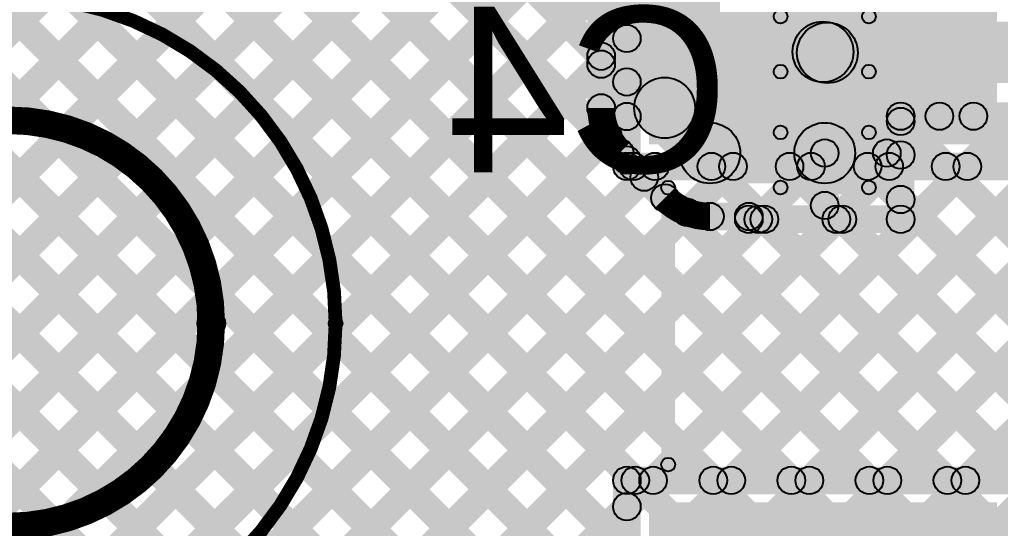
# Model space of a CAD drawing. Header units: millimetres. Extents: x -0.22 to 4.11, y -0.25 to 2.01.
# Drawn here: x 0.2977 to 0.6531, y 0.2988 to 0.4833 of the extents above; entities that cross this region are included whole.
import ezdxf

# ---------------------------------------------------------------- set-up
doc = ezdxf.new("R2010")
doc.units = ezdxf.units.MM
doc.header["$MEASUREMENT"] = 0
for name, color, linetype in [('BottomLayer', 5, 'Continuous'), ('BottomOverlay', 54, 'Continuous'), ('BottomPaste', 16, 'Continuous'), ('BottomSolder', 6, 'Continuous'), ('TopLayer', 1, 'Continuous'), ('TopOverlay', 2, 'Continuous'), ('TopPaste', 8, 'Continuous'), ('TopSolder', 216, 'Continuous')]:
    doc.layers.add(name, color=color, linetype=linetype)

# ---------------------------------------------------------------- blocks, each defined once
blk = doc.blocks.new('TS_1103S_C_C_1')
at = {"layer": 'TopLayer'}
for points in [[(-0.35433, 0.12795), (-0.23622, 0.12795), (-0.23622, 0.0689), (-0.35433, 0.0689)], [(-0.35433, -0.0689), (-0.23622, -0.0689), (-0.23622, -0.12795), (-0.35433, -0.12795)]]:
    blk.add_hatch(color=1, dxfattribs=at).paths.add_polyline_path(points)
at = {"layer": 'TopOverlay'}
h = blk.add_hatch(color=2, dxfattribs=at)
edge = h.paths.add_edge_path()
edge.add_arc((-0.23917, 0.05118), 0.0025, 0, 360)
blk.add_hatch(color=2, dxfattribs=at).paths.add_polyline_path([(-0.24167, 0.05118), (-0.23667, 0.05118), (-0.23667, -0.04921), (-0.24167, -0.04921)])
h = blk.add_hatch(color=2, dxfattribs=at)
edge = h.paths.add_edge_path()
edge.add_arc((-0.07363, 0), 0.005, 0, 360)
h = blk.add_hatch(color=2, dxfattribs=at)
edge = h.paths.add_edge_path()
edge.add_arc((-0.1187, 0), 0.0025, 0, 360)
h = blk.add_hatch(color=2, dxfattribs=at)
edge = h.paths.add_edge_path()
edge.add_arc((-0.23917, -0.04921), 0.0025, 0, 360)
at = {"layer": 'TopPaste'}
for points in [[(-0.35433, 0.12795), (-0.23622, 0.12795), (-0.23622, 0.0689), (-0.35433, 0.0689)], [(-0.35433, -0.0689), (-0.23622, -0.0689), (-0.23622, -0.12795), (-0.35433, -0.12795)]]:
    blk.add_hatch(color=8, dxfattribs=at).paths.add_polyline_path(points)
at = {"layer": 'TopSolder'}
for points in [[(-0.35833, 0.13195), (-0.23222, 0.13195), (-0.23222, 0.0649), (-0.35833, 0.0649)], [(-0.35833, -0.0649), (-0.23222, -0.0649), (-0.23222, -0.13195), (-0.35833, -0.13195)]]:
    blk.add_hatch(color=216, dxfattribs=at).paths.add_polyline_path(points)
at = {"layer": 'TopOverlay'}
for points, const_width in [([(0.1187, 0, 1), (-0.1187, 0, 1)], 0.005), ([(0.07363, 0, 1), (-0.07363, 0, 1)], 0.01)]:
    blk.add_lwpolyline(points, format="xyb", close=True, dxfattribs=dict(at, const_width=const_width))
for centre, radius in [((-0.23917, 0.05118), 0.0025), ((-0.07363, 0), 0.005), ((-0.1187, 0), 0.0025), ((-0.23917, -0.04921), 0.0025)]:
    blk.add_circle(centre, radius, dxfattribs=at)
blk = doc.blocks.new('C___0402_B_16')
at = {"layer": 'BottomLayer'}
for points in [[(-0.0095, 0.0125), (-0.0095, -0.0125), (-0.0275, -0.0125), (-0.0275, 0.0125)], [(0.0275, 0.0125), (0.0275, -0.0125), (0.0095, -0.0125), (0.0095, 0.0125)]]:
    blk.add_hatch(color=5, dxfattribs=at).paths.add_polyline_path(points)
at = {"layer": 'BottomOverlay'}
h = blk.add_hatch(color=54, dxfattribs=at)
edge = h.paths.add_edge_path()
edge.add_arc((-0.031, 0.016), 0.0025, 0, 360)
h = blk.add_hatch(color=54, dxfattribs=at)
edge = h.paths.add_edge_path()
edge.add_arc((-0.031, 0.016), 0.0025, 0, 360)
for points in [[(-0.011, 0.0185), (-0.011, 0.0135), (-0.031, 0.0135), (-0.031, 0.0185)], [(0.031, 0.0185), (0.031, 0.0135), (0.011, 0.0135), (0.011, 0.0185)], [(-0.0285, -0.016), (-0.0335, -0.016), (-0.0335, 0.016), (-0.0285, 0.016)], [(0.0335, -0.016), (0.0285, -0.016), (0.0285, 0.016), (0.0335, 0.016)], [(-0.011, -0.0135), (-0.011, -0.0185), (-0.031, -0.0185), (-0.031, -0.0135)], [(0.031, -0.0135), (0.031, -0.0185), (0.011, -0.0185), (0.011, -0.0135)]]:
    blk.add_hatch(color=54, dxfattribs=at).paths.add_polyline_path(points)
h = blk.add_hatch(color=54, dxfattribs=at)
edge = h.paths.add_edge_path()
edge.add_arc((-0.011, 0.016), 0.0025, 0, 360)
h = blk.add_hatch(color=54, dxfattribs=at)
edge = h.paths.add_edge_path()
edge.add_arc((0.011, 0.016), 0.0025, 0, 360)
h = blk.add_hatch(color=54, dxfattribs=at)
edge = h.paths.add_edge_path()
edge.add_arc((0.031, 0.016), 0.0025, 0, 360)
h = blk.add_hatch(color=54, dxfattribs=at)
edge = h.paths.add_edge_path()
edge.add_arc((0.031, 0.016), 0.0025, 0, 360)
h = blk.add_hatch(color=54, dxfattribs=at)
edge = h.paths.add_edge_path()
edge.add_arc((-0.031, -0.016), 0.0025, 0, 360)
h = blk.add_hatch(color=54, dxfattribs=at)
edge = h.paths.add_edge_path()
edge.add_arc((-0.031, -0.016), 0.0025, 0, 360)
h = blk.add_hatch(color=54, dxfattribs=at)
edge = h.paths.add_edge_path()
edge.add_arc((-0.011, -0.016), 0.0025, 0, 360)
h = blk.add_hatch(color=54, dxfattribs=at)
edge = h.paths.add_edge_path()
edge.add_arc((0.011, -0.016), 0.0025, 0, 360)
h = blk.add_hatch(color=54, dxfattribs=at)
edge = h.paths.add_edge_path()
edge.add_arc((0.031, -0.016), 0.0025, 0, 360)
h = blk.add_hatch(color=54, dxfattribs=at)
edge = h.paths.add_edge_path()
edge.add_arc((0.031, -0.016), 0.0025, 0, 360)
at = {"layer": 'BottomPaste'}
for points in [[(-0.0095, 0.0125), (-0.0095, -0.0125), (-0.0275, -0.0125), (-0.0275, 0.0125)], [(0.0275, 0.0125), (0.0275, -0.0125), (0.0095, -0.0125), (0.0095, 0.0125)]]:
    blk.add_hatch(color=16, dxfattribs=at).paths.add_polyline_path(points)
at = {"layer": 'BottomSolder'}
for points in [[(-0.00714, 0.01486), (-0.00714, -0.01486), (-0.02986, -0.01486), (-0.02986, 0.01486)], [(0.02986, 0.01486), (0.02986, -0.01486), (0.00714, -0.01486), (0.00714, 0.01486)]]:
    blk.add_hatch(color=6, dxfattribs=at).paths.add_polyline_path(points)
at = {"layer": 'BottomOverlay'}
for centre in [(-0.031, 0.016), (-0.031, 0.016), (-0.011, 0.016), (0.011, 0.016), (0.031, 0.016), (0.031, 0.016), (-0.031, -0.016), (-0.031, -0.016), (-0.011, -0.016), (0.011, -0.016), (0.031, -0.016), (0.031, -0.016)]:
    blk.add_circle(centre, 0.0025, dxfattribs=at)

msp = doc.modelspace()

# ---------------------------------------------------------------- hatches: boundary and pattern name
at = {"layer": 'BottomLayer'}
for points in [[(0.51344, 0.45127), (0.50344, 0.45127), (0.50344, 1.42278), (0.51344, 1.42278)], [(0.51344, 0.45127), (0.50344, 0.45127), (0.50344, 1.42278), (0.51344, 1.42278)], [(0.54244, 0.45127), (0.52044, 0.45127), (0.52044, 1.42278), (0.54244, 1.42278)], [(0.007, 0.96435), (0.01407, 0.97142), (0.51197, 0.47352), (0.5049, 0.46644)], [(0.007, 0.96435), (0.01407, 0.97142), (0.51197, 0.47352), (0.5049, 0.46644)], [(0.007, 0.93607), (0.01407, 0.94314), (0.93968, 0.01753), (0.93261, 0.01046)], [(0.007, 0.93607), (0.01407, 0.94314), (0.93968, 0.01753), (0.93261, 0.01046)], [(0.007, 0.90778), (0.01407, 0.91485), (0.91139, 0.01753), (0.90432, 0.01046)], [(0.007, 0.90778), (0.01407, 0.91485), (0.91139, 0.01753), (0.90432, 0.01046)], [(0.007, 0.8795), (0.01407, 0.88657), (0.88311, 0.01753), (0.87604, 0.01046)], [(0.007, 0.8795), (0.01407, 0.88657), (0.88311, 0.01753), (0.87604, 0.01046)], [(0.007, 0.85121), (0.01407, 0.85828), (0.85482, 0.01753), (0.84775, 0.01046)], [(0.007, 0.85121), (0.01407, 0.85828), (0.85482, 0.01753), (0.84775, 0.01046)], [(0.007, 0.82293), (0.01407, 0.83), (0.82654, 0.01753), (0.81947, 0.01046)], [(0.007, 0.82293), (0.01407, 0.83), (0.82654, 0.01753), (0.81947, 0.01046)], [(0.007, 0.79464), (0.01407, 0.80172), (0.79825, 0.01753), (0.79118, 0.01046)], [(0.007, 0.79464), (0.01407, 0.80172), (0.79825, 0.01753), (0.79118, 0.01046)], [(0.007, 0.76636), (0.01407, 0.77343), (0.76997, 0.01753), (0.7629, 0.01046)], [(0.007, 0.76636), (0.01407, 0.77343), (0.76997, 0.01753), (0.7629, 0.01046)], [(0.007, 0.73808), (0.01407, 0.74515), (0.74169, 0.01753), (0.73462, 0.01046)], [(0.007, 0.73808), (0.01407, 0.74515), (0.74169, 0.01753), (0.73462, 0.01046)], [(0.007, 0.70979), (0.01407, 0.71686), (0.7134, 0.01753), (0.70633, 0.01046)], [(0.007, 0.70979), (0.01407, 0.71686), (0.7134, 0.01753), (0.70633, 0.01046)], [(0.01407, 0.19193), (0.007, 0.199), (0.5049, 0.69691), (0.51197, 0.68984)], [(0.01407, 0.19193), (0.007, 0.199), (0.5049, 0.69691), (0.51197, 0.68984)], [(0.007, 0.68151), (0.01407, 0.68858), (0.68512, 0.01753), (0.67805, 0.01046)], [(0.007, 0.68151), (0.01407, 0.68858), (0.68512, 0.01753), (0.67805, 0.01046)], [(0.01407, 0.16365), (0.007, 0.17072), (0.5049, 0.66862), (0.51197, 0.66155)], [(0.01407, 0.16365), (0.007, 0.17072), (0.5049, 0.66862), (0.51197, 0.66155)], [(0.007, 0.65322), (0.01407, 0.66029), (0.65683, 0.01753), (0.64976, 0.01046)], [(0.007, 0.65322), (0.01407, 0.66029), (0.65683, 0.01753), (0.64976, 0.01046)], [(0.01407, 0.13536), (0.007, 0.14244), (0.5049, 0.64034), (0.51197, 0.63327)], [(0.01407, 0.13536), (0.007, 0.14244), (0.5049, 0.64034), (0.51197, 0.63327)], [(0.007, 0.62494), (0.01407, 0.63201), (0.62855, 0.01753), (0.62148, 0.01046)], [(0.007, 0.62494), (0.01407, 0.63201), (0.62855, 0.01753), (0.62148, 0.01046)], [(0.01407, 0.10708), (0.007, 0.11415), (0.5049, 0.61206), (0.51197, 0.60499)], [(0.01407, 0.10708), (0.007, 0.11415), (0.5049, 0.61206), (0.51197, 0.60499)], [(0.007, 0.59665), (0.01407, 0.60373), (0.60026, 0.01753), (0.59319, 0.01046)], [(0.007, 0.59665), (0.01407, 0.60373), (0.60026, 0.01753), (0.59319, 0.01046)], [(0.01759, 0.08232), (0.01052, 0.08939), (0.5049, 0.58377), (0.51197, 0.5767)], [(0.01759, 0.08232), (0.01052, 0.08939), (0.5049, 0.58377), (0.51197, 0.5767)], [(0.03932, 0.07576), (0.03225, 0.08283), (0.5049, 0.55549), (0.51197, 0.54842)], [(0.03932, 0.07576), (0.03225, 0.08283), (0.5049, 0.55549), (0.51197, 0.54842)], [(0.05697, 0.06512), (0.04989, 0.0722), (0.5049, 0.5272), (0.51197, 0.52013)], [(0.05697, 0.06512), (0.04989, 0.0722), (0.5049, 0.5272), (0.51197, 0.52013)], [(0.05697, 0.06512), (0.04989, 0.0722), (0.5049, 0.5272), (0.51197, 0.52013)], [(0.05697, 0.06512), (0.04989, 0.0722), (0.5049, 0.5272), (0.51197, 0.52013)], [(0.07123, 0.05111), (0.06416, 0.05818), (0.5049, 0.49892), (0.51197, 0.49185)], [(0.07123, 0.05111), (0.06416, 0.05818), (0.5049, 0.49892), (0.51197, 0.49185)], [(0.57553, 0.46006), (0.59253, 0.46006), (0.59253, 0.4821), (0.57553, 0.4821)], [(0.59038, 0.46024), (0.59038, 0.48224), (0.67991, 0.48224), (0.67991, 0.46024)], [(0.08215, 0.03374), (0.07508, 0.04081), (0.5049, 0.47063), (0.51197, 0.46356)], [(0.08215, 0.03374), (0.07508, 0.04081), (0.5049, 0.47063), (0.51197, 0.46356)], [(0.52366, 0.44349), (0.53922, 0.45905), (0.55561, 0.44265), (0.54005, 0.4271)], [(0.22857, 0.01046), (0.2215, 0.01753), (0.65575, 0.45178), (0.66282, 0.44471)], [(0.22857, 0.01046), (0.2215, 0.01753), (0.65575, 0.45178), (0.66282, 0.44471)], [(0.25686, 0.01046), (0.24979, 0.01753), (0.68435, 0.45209), (0.69142, 0.44502)], [(0.25686, 0.01046), (0.24979, 0.01753), (0.68435, 0.45209), (0.69142, 0.44502)], [(0.28514, 0.01046), (0.27807, 0.01753), (0.71263, 0.45209), (0.7197, 0.44502)], [(0.28514, 0.01046), (0.27807, 0.01753), (0.71263, 0.45209), (0.7197, 0.44502)], [(0.31343, 0.01046), (0.30636, 0.01753), (0.74091, 0.45209), (0.74799, 0.44502)], [(0.31343, 0.01046), (0.30636, 0.01753), (0.74091, 0.45209), (0.74799, 0.44502)], [(0.34171, 0.01046), (0.33464, 0.01753), (0.7692, 0.45209), (0.77627, 0.44502)], [(0.34171, 0.01046), (0.33464, 0.01753), (0.7692, 0.45209), (0.77627, 0.44502)], [(0.37, 0.01046), (0.36292, 0.01753), (0.79748, 0.45209), (0.80455, 0.44502)], [(0.37, 0.01046), (0.36292, 0.01753), (0.79748, 0.45209), (0.80455, 0.44502)], [(0.62047, 0.43064), (0.6134, 0.43771), (0.62747, 0.45178), (0.63454, 0.44471)], [(0.62047, 0.43064), (0.6134, 0.43771), (0.62747, 0.45178), (0.63454, 0.44471)], [(0.61694, 0.44324), (0.61694, 0.45324), (0.67536, 0.45324), (0.67536, 0.44324)], [(0.61694, 0.44324), (0.61694, 0.45324), (0.67536, 0.45324), (0.67536, 0.44324)], [(0.63978, 0.44471), (0.64685, 0.45178), (1.0811, 0.01753), (1.07403, 0.01046)], [(0.63978, 0.44471), (0.64685, 0.45178), (1.0811, 0.01753), (1.07403, 0.01046)], [(0.62194, 0.41088), (0.61194, 0.41088), (0.61194, 0.44824), (0.62194, 0.44824)], [(0.62194, 0.41088), (0.61194, 0.41088), (0.61194, 0.44824), (0.62194, 0.44824)], [(0.6134, 0.4428), (0.62047, 0.44987), (1.05281, 0.01753), (1.04574, 0.01046)], [(0.6134, 0.4428), (0.62047, 0.44987), (1.05281, 0.01753), (1.04574, 0.01046)], [(0.08907, 0.01237), (0.082, 0.01945), (0.50724, 0.44469), (0.51432, 0.43762)], [(0.08907, 0.01237), (0.082, 0.01945), (0.50724, 0.44469), (0.51432, 0.43762)], [(0.54783, 0.42388), (0.54783, 0.44588), (0.58944, 0.44588), (0.58944, 0.42388)], [(0.60473, 0.44596), (0.58773, 0.44596), (0.58773, 0.42392), (0.60473, 0.42392)], [(0.51164, 0.43147), (0.51871, 0.43854), (0.5351, 0.42215), (0.52803, 0.41508)], [(0.51164, 0.43147), (0.51871, 0.43854), (0.5351, 0.42215), (0.52803, 0.41508)], [(0.58944, 0.42988), (0.58944, 0.43988), (0.61194, 0.43988), (0.61194, 0.42988)], [(0.58944, 0.42988), (0.58944, 0.43988), (0.61194, 0.43988), (0.61194, 0.42988)], [(0.59444, 0.41588), (0.58444, 0.41588), (0.58444, 0.43488), (0.59444, 0.43488)], [(0.59444, 0.41588), (0.58444, 0.41588), (0.58444, 0.43488), (0.59444, 0.43488)], [(0.11544, 0.01046), (0.10837, 0.01753), (0.52051, 0.42967), (0.52758, 0.4226)], [(0.11544, 0.01046), (0.10837, 0.01753), (0.52051, 0.42967), (0.52758, 0.4226)], [(0.6134, 0.41451), (0.62047, 0.42158), (1.02453, 0.01753), (1.01746, 0.01046)], [(0.6134, 0.41451), (0.62047, 0.42158), (1.02453, 0.01753), (1.01746, 0.01046)], [(0.14372, 0.01046), (0.13665, 0.01753), (0.53606, 0.41694), (0.54313, 0.40987)], [(0.14372, 0.01046), (0.13665, 0.01753), (0.53606, 0.41694), (0.54313, 0.40987)], [(0.54783, 0.40688), (0.54783, 0.41688), (0.56194, 0.41688), (0.56194, 0.40688)], [(0.54783, 0.40688), (0.54783, 0.41688), (0.56194, 0.41688), (0.56194, 0.40688)], [(0.56194, 0.40588), (0.56194, 0.41588), (0.61694, 0.41588), (0.61694, 0.40588)], [(0.56194, 0.40588), (0.56194, 0.41588), (0.61694, 0.41588), (0.61694, 0.40588)], [(0.17201, 0.01046), (0.16493, 0.01753), (0.56182, 0.41441), (0.56889, 0.40734)], [(0.17201, 0.01046), (0.16493, 0.01753), (0.56182, 0.41441), (0.56889, 0.40734)], [(0.20029, 0.01046), (0.19322, 0.01753), (0.5901, 0.41441), (0.59717, 0.40734)], [(0.20029, 0.01046), (0.19322, 0.01753), (0.5901, 0.41441), (0.59717, 0.40734)], [(0.56401, 0.40734), (0.57108, 0.41441), (0.96796, 0.01753), (0.96089, 0.01046)], [(0.56401, 0.40734), (0.57108, 0.41441), (0.96796, 0.01753), (0.96089, 0.01046)], [(0.59229, 0.40734), (0.59936, 0.41441), (0.99624, 0.01753), (0.98917, 0.01046)], [(0.59229, 0.40734), (0.59936, 0.41441), (0.99624, 0.01753), (0.98917, 0.01046)]]:
    msp.add_hatch(color=5, dxfattribs=at).paths.add_polyline_path(points)
h = msp.add_hatch(color=5, dxfattribs=at)
edge = h.paths.add_edge_path()
edge.add_arc((0.59038, 0.47124), 0.011, 0, 360)
h = msp.add_hatch(color=5, dxfattribs=at)
edge = h.paths.add_edge_path()
edge.add_arc((0.50844, 0.46998), 0.005, 0, 360)
h = msp.add_hatch(color=5, dxfattribs=at)
edge = h.paths.add_edge_path()
edge.add_arc((0.50844, 0.46998), 0.005, 0, 360)
h = msp.add_hatch(color=5, dxfattribs=at)
edge = h.paths.add_edge_path()
edge.add_arc((0.50844, 0.4671), 0.005, 0, 360)
h = msp.add_hatch(color=5, dxfattribs=at)
edge = h.paths.add_edge_path()
edge.add_arc((0.50844, 0.4671), 0.005, 0, 360)
h = msp.add_hatch(color=5, dxfattribs=at)
edge = h.paths.add_edge_path()
edge.add_arc((0.53144, 0.45127), 0.011, 0, 360)
h = msp.add_hatch(color=5, dxfattribs=at)
edge = h.paths.add_edge_path()
edge.add_arc((0.53144, 0.45127), 0.011, 0, 360)
h = msp.add_hatch(color=5, dxfattribs=at)
edge = h.paths.add_edge_path()
edge.add_arc((0.50844, 0.45127), 0.005, 0, 360)
h = msp.add_hatch(color=5, dxfattribs=at)
edge = h.paths.add_edge_path()
edge.add_arc((0.50844, 0.45127), 0.005, 0, 360)
h = msp.add_hatch(color=5, dxfattribs=at)
edge = h.paths.add_edge_path()
edge.add_arc((0.50844, 0.45127), 0.005, 0, 360)
h = msp.add_hatch(color=5, dxfattribs=at)
edge = h.paths.add_edge_path()
edge.add_arc((0.50844, 0.45127), 0.005, 0, 360)
h = msp.add_hatch(color=5, dxfattribs=at)
edge = h.paths.add_edge_path()
edge.add_arc((0.50844, 0.45127), 0.005, 0, 360)
h = msp.add_hatch(color=5, dxfattribs=at)
edge = h.paths.add_edge_path()
edge.add_arc((0.50844, 0.45127), 0.005, 0, 360)
h = msp.add_hatch(color=5, dxfattribs=at)
edge = h.paths.add_edge_path()
edge.add_arc((0.61694, 0.44824), 0.005, 0, 360)
h = msp.add_hatch(color=5, dxfattribs=at)
edge = h.paths.add_edge_path()
edge.add_arc((0.61694, 0.44824), 0.005, 0, 360)
h = msp.add_hatch(color=5, dxfattribs=at)
edge = h.paths.add_edge_path()
edge.add_arc((0.61694, 0.44824), 0.005, 0, 360)
h = msp.add_hatch(color=5, dxfattribs=at)
edge = h.paths.add_edge_path()
edge.add_arc((0.61694, 0.44824), 0.005, 0, 360)
h = msp.add_hatch(color=5, dxfattribs=at)
edge = h.paths.add_edge_path()
edge.add_arc((0.61694, 0.44633), 0.005, 0, 360)
h = msp.add_hatch(color=5, dxfattribs=at)
edge = h.paths.add_edge_path()
edge.add_arc((0.61694, 0.44633), 0.005, 0, 360)
h = msp.add_hatch(color=5, dxfattribs=at)
edge = h.paths.add_edge_path()
edge.add_arc((0.631, 0.44824), 0.005, 0, 360)
h = msp.add_hatch(color=5, dxfattribs=at)
edge = h.paths.add_edge_path()
edge.add_arc((0.631, 0.44824), 0.005, 0, 360)
h = msp.add_hatch(color=5, dxfattribs=at)
edge = h.paths.add_edge_path()
edge.add_arc((0.64331, 0.44824), 0.005, 0, 360)
h = msp.add_hatch(color=5, dxfattribs=at)
edge = h.paths.add_edge_path()
edge.add_arc((0.64331, 0.44824), 0.005, 0, 360)
h = msp.add_hatch(color=5, dxfattribs=at)
edge = h.paths.add_edge_path()
edge.add_arc((0.51078, 0.44116), 0.005, 0, 360)
h = msp.add_hatch(color=5, dxfattribs=at)
edge = h.paths.add_edge_path()
edge.add_arc((0.51078, 0.44116), 0.005, 0, 360)
h = msp.add_hatch(color=5, dxfattribs=at)
edge = h.paths.add_edge_path()
edge.add_arc((0.54783, 0.43488), 0.011, 0, 360)
h = msp.add_hatch(color=5, dxfattribs=at)
edge = h.paths.add_edge_path()
edge.add_arc((0.54783, 0.43488), 0.011, 0, 360)
h = msp.add_hatch(color=5, dxfattribs=at)
edge = h.paths.add_edge_path()
edge.add_arc((0.58944, 0.43488), 0.011, 0, 360)
h = msp.add_hatch(color=5, dxfattribs=at)
edge = h.paths.add_edge_path()
edge.add_arc((0.51517, 0.43501), 0.005, 0, 360)
h = msp.add_hatch(color=5, dxfattribs=at)
edge = h.paths.add_edge_path()
edge.add_arc((0.51517, 0.43501), 0.005, 0, 360)
h = msp.add_hatch(color=5, dxfattribs=at)
edge = h.paths.add_edge_path()
edge.add_arc((0.51517, 0.43501), 0.005, 0, 360)
h = msp.add_hatch(color=5, dxfattribs=at)
edge = h.paths.add_edge_path()
edge.add_arc((0.51517, 0.43501), 0.005, 0, 360)
h = msp.add_hatch(color=5, dxfattribs=at)
edge = h.paths.add_edge_path()
edge.add_arc((0.51517, 0.43501), 0.005, 0, 360)
h = msp.add_hatch(color=5, dxfattribs=at)
edge = h.paths.add_edge_path()
edge.add_arc((0.51517, 0.43501), 0.005, 0, 360)
h = msp.add_hatch(color=5, dxfattribs=at)
edge = h.paths.add_edge_path()
edge.add_arc((0.58944, 0.43488), 0.005, 0, 360)
h = msp.add_hatch(color=5, dxfattribs=at)
edge = h.paths.add_edge_path()
edge.add_arc((0.58944, 0.43488), 0.005, 0, 360)
h = msp.add_hatch(color=5, dxfattribs=at)
edge = h.paths.add_edge_path()
edge.add_arc((0.58944, 0.43488), 0.005, 0, 360)
h = msp.add_hatch(color=5, dxfattribs=at)
edge = h.paths.add_edge_path()
edge.add_arc((0.58944, 0.43488), 0.005, 0, 360)
h = msp.add_hatch(color=5, dxfattribs=at)
edge = h.paths.add_edge_path()
edge.add_arc((0.61194, 0.43488), 0.005, 0, 360)
h = msp.add_hatch(color=5, dxfattribs=at)
edge = h.paths.add_edge_path()
edge.add_arc((0.61194, 0.43488), 0.005, 0, 360)
h = msp.add_hatch(color=5, dxfattribs=at)
edge = h.paths.add_edge_path()
edge.add_arc((0.61694, 0.43418), 0.005, 0, 360)
h = msp.add_hatch(color=5, dxfattribs=at)
edge = h.paths.add_edge_path()
edge.add_arc((0.61694, 0.43418), 0.005, 0, 360)
h = msp.add_hatch(color=5, dxfattribs=at)
edge = h.paths.add_edge_path()
edge.add_arc((0.52404, 0.42614), 0.005, 0, 360)
h = msp.add_hatch(color=5, dxfattribs=at)
edge = h.paths.add_edge_path()
edge.add_arc((0.52404, 0.42614), 0.005, 0, 360)
h = msp.add_hatch(color=5, dxfattribs=at)
edge = h.paths.add_edge_path()
edge.add_arc((0.53157, 0.41861), 0.005, 0, 360)
h = msp.add_hatch(color=5, dxfattribs=at)
edge = h.paths.add_edge_path()
edge.add_arc((0.53157, 0.41861), 0.005, 0, 360)
h = msp.add_hatch(color=5, dxfattribs=at)
edge = h.paths.add_edge_path()
edge.add_arc((0.53157, 0.41861), 0.005, 0, 360)
h = msp.add_hatch(color=5, dxfattribs=at)
edge = h.paths.add_edge_path()
edge.add_arc((0.53157, 0.41861), 0.005, 0, 360)
h = msp.add_hatch(color=5, dxfattribs=at)
edge = h.paths.add_edge_path()
edge.add_arc((0.53157, 0.41861), 0.005, 0, 360)
h = msp.add_hatch(color=5, dxfattribs=at)
edge = h.paths.add_edge_path()
edge.add_arc((0.53157, 0.41861), 0.005, 0, 360)
h = msp.add_hatch(color=5, dxfattribs=at)
edge = h.paths.add_edge_path()
edge.add_arc((0.61694, 0.41805), 0.005, 0, 360)
h = msp.add_hatch(color=5, dxfattribs=at)
edge = h.paths.add_edge_path()
edge.add_arc((0.61694, 0.41805), 0.005, 0, 360)
h = msp.add_hatch(color=5, dxfattribs=at)
edge = h.paths.add_edge_path()
edge.add_arc((0.58944, 0.41588), 0.005, 0, 360)
h = msp.add_hatch(color=5, dxfattribs=at)
edge = h.paths.add_edge_path()
edge.add_arc((0.58944, 0.41588), 0.005, 0, 360)
h = msp.add_hatch(color=5, dxfattribs=at)
edge = h.paths.add_edge_path()
edge.add_arc((0.53959, 0.4134), 0.005, 0, 360)
h = msp.add_hatch(color=5, dxfattribs=at)
edge = h.paths.add_edge_path()
edge.add_arc((0.53959, 0.4134), 0.005, 0, 360)
h = msp.add_hatch(color=5, dxfattribs=at)
edge = h.paths.add_edge_path()
edge.add_arc((0.54783, 0.41188), 0.005, 0, 360)
h = msp.add_hatch(color=5, dxfattribs=at)
edge = h.paths.add_edge_path()
edge.add_arc((0.54783, 0.41188), 0.005, 0, 360)
h = msp.add_hatch(color=5, dxfattribs=at)
edge = h.paths.add_edge_path()
edge.add_arc((0.54783, 0.41188), 0.005, 0, 360)
h = msp.add_hatch(color=5, dxfattribs=at)
edge = h.paths.add_edge_path()
edge.add_arc((0.54783, 0.41188), 0.005, 0, 360)
h = msp.add_hatch(color=5, dxfattribs=at)
edge = h.paths.add_edge_path()
edge.add_arc((0.54783, 0.41188), 0.005, 0, 360)
h = msp.add_hatch(color=5, dxfattribs=at)
edge = h.paths.add_edge_path()
edge.add_arc((0.54783, 0.41188), 0.005, 0, 360)
h = msp.add_hatch(color=5, dxfattribs=at)
edge = h.paths.add_edge_path()
edge.add_arc((0.56194, 0.41188), 0.005, 0, 360)
h = msp.add_hatch(color=5, dxfattribs=at)
edge = h.paths.add_edge_path()
edge.add_arc((0.56194, 0.41188), 0.005, 0, 360)
h = msp.add_hatch(color=5, dxfattribs=at)
edge = h.paths.add_edge_path()
edge.add_arc((0.56194, 0.41088), 0.005, 0, 360)
h = msp.add_hatch(color=5, dxfattribs=at)
edge = h.paths.add_edge_path()
edge.add_arc((0.56194, 0.41088), 0.005, 0, 360)
h = msp.add_hatch(color=5, dxfattribs=at)
edge = h.paths.add_edge_path()
edge.add_arc((0.56535, 0.41088), 0.005, 0, 360)
h = msp.add_hatch(color=5, dxfattribs=at)
edge = h.paths.add_edge_path()
edge.add_arc((0.56535, 0.41088), 0.005, 0, 360)
h = msp.add_hatch(color=5, dxfattribs=at)
edge = h.paths.add_edge_path()
edge.add_arc((0.56754, 0.41088), 0.005, 0, 360)
h = msp.add_hatch(color=5, dxfattribs=at)
edge = h.paths.add_edge_path()
edge.add_arc((0.56754, 0.41088), 0.005, 0, 360)
h = msp.add_hatch(color=5, dxfattribs=at)
edge = h.paths.add_edge_path()
edge.add_arc((0.59364, 0.41088), 0.005, 0, 360)
h = msp.add_hatch(color=5, dxfattribs=at)
edge = h.paths.add_edge_path()
edge.add_arc((0.59364, 0.41088), 0.005, 0, 360)
h = msp.add_hatch(color=5, dxfattribs=at)
edge = h.paths.add_edge_path()
edge.add_arc((0.59583, 0.41088), 0.005, 0, 360)
h = msp.add_hatch(color=5, dxfattribs=at)
edge = h.paths.add_edge_path()
edge.add_arc((0.59583, 0.41088), 0.005, 0, 360)
h = msp.add_hatch(color=5, dxfattribs=at)
edge = h.paths.add_edge_path()
edge.add_arc((0.61694, 0.41088), 0.005, 0, 360)
h = msp.add_hatch(color=5, dxfattribs=at)
edge = h.paths.add_edge_path()
edge.add_arc((0.61694, 0.41088), 0.005, 0, 360)
h = msp.add_hatch(color=5, dxfattribs=at)
edge = h.paths.add_edge_path()
edge.add_arc((0.61694, 0.41088), 0.005, 0, 360)
h = msp.add_hatch(color=5, dxfattribs=at)
edge = h.paths.add_edge_path()
edge.add_arc((0.61694, 0.41088), 0.005, 0, 360)
at = {"layer": 'TopLayer'}
for points in [[(0.07285, 0.25071), (0.06578, 0.25778), (0.808, 1), (0.81507, 0.99293)], [(0.07285, 0.25071), (0.06578, 0.25778), (0.808, 1), (0.81507, 0.99293)], [(0.01407, 0.16365), (0.007, 0.17072), (0.808, 0.97172), (0.81507, 0.96465)], [(0.01407, 0.16365), (0.007, 0.17072), (0.808, 0.97172), (0.81507, 0.96465)], [(0.007, 0.96435), (0.01407, 0.97142), (0.52129, 0.4642), (0.51422, 0.45713)], [(0.007, 0.96435), (0.01407, 0.97142), (0.52129, 0.4642), (0.51422, 0.45713)], [(0.01407, 0.13536), (0.007, 0.14244), (0.808, 0.94344), (0.81507, 0.93636)], [(0.01407, 0.13536), (0.007, 0.14244), (0.808, 0.94344), (0.81507, 0.93636)], [(0.007, 0.93607), (0.01407, 0.94314), (0.52129, 0.43592), (0.51422, 0.42885)], [(0.007, 0.93607), (0.01407, 0.94314), (0.52129, 0.43592), (0.51422, 0.42885)], [(0.01407, 0.10708), (0.007, 0.11415), (0.808, 0.91515), (0.81507, 0.90808)], [(0.01407, 0.10708), (0.007, 0.11415), (0.808, 0.91515), (0.81507, 0.90808)], [(0.007, 0.90778), (0.01407, 0.91485), (0.60916, 0.31977), (0.60208, 0.31269)], [(0.007, 0.90778), (0.01407, 0.91485), (0.60916, 0.31977), (0.60208, 0.31269)], [(0.007, 0.8795), (0.01407, 0.88657), (0.58087, 0.31977), (0.5738, 0.31269)], [(0.007, 0.8795), (0.01407, 0.88657), (0.58087, 0.31977), (0.5738, 0.31269)], [(0.01759, 0.08232), (0.01052, 0.08939), (0.808, 0.88687), (0.81507, 0.8798)], [(0.01759, 0.08232), (0.01052, 0.08939), (0.808, 0.88687), (0.81507, 0.8798)], [(0.007, 0.85121), (0.01407, 0.85828), (0.55259, 0.31977), (0.54552, 0.31269)], [(0.007, 0.85121), (0.01407, 0.85828), (0.55259, 0.31977), (0.54552, 0.31269)], [(0.03932, 0.07576), (0.03225, 0.08283), (0.808, 0.85858), (0.81507, 0.85151)], [(0.03932, 0.07576), (0.03225, 0.08283), (0.808, 0.85858), (0.81507, 0.85151)], [(0.007, 0.82293), (0.01407, 0.83), (0.5243, 0.31977), (0.51723, 0.31269)], [(0.007, 0.82293), (0.01407, 0.83), (0.5243, 0.31977), (0.51723, 0.31269)], [(0.05697, 0.06512), (0.04989, 0.0722), (0.808, 0.8303), (0.81507, 0.82323)], [(0.05697, 0.06512), (0.04989, 0.0722), (0.808, 0.8303), (0.81507, 0.82323)], [(0.05697, 0.06512), (0.04989, 0.0722), (0.808, 0.8303), (0.81507, 0.82323)], [(0.05697, 0.06512), (0.04989, 0.0722), (0.808, 0.8303), (0.81507, 0.82323)], [(0.007, 0.79464), (0.01407, 0.80172), (0.52129, 0.2945), (0.51422, 0.28742)], [(0.007, 0.79464), (0.01407, 0.80172), (0.52129, 0.2945), (0.51422, 0.28742)], [(0.007, 0.76636), (0.01407, 0.77343), (0.52129, 0.26621), (0.51422, 0.25914)], [(0.007, 0.76636), (0.01407, 0.77343), (0.52129, 0.26621), (0.51422, 0.25914)], [(0.007, 0.73808), (0.01407, 0.74515), (0.52129, 0.23793), (0.51422, 0.23086)], [(0.007, 0.73808), (0.01407, 0.74515), (0.52129, 0.23793), (0.51422, 0.23086)], [(0.007, 0.70979), (0.01407, 0.71686), (0.7134, 0.01753), (0.70633, 0.01046)], [(0.007, 0.70979), (0.01407, 0.71686), (0.7134, 0.01753), (0.70633, 0.01046)], [(0.007, 0.68151), (0.01407, 0.68858), (0.68512, 0.01753), (0.67805, 0.01046)], [(0.007, 0.68151), (0.01407, 0.68858), (0.68512, 0.01753), (0.67805, 0.01046)], [(0.007, 0.65322), (0.01407, 0.66029), (0.65683, 0.01753), (0.64976, 0.01046)], [(0.007, 0.65322), (0.01407, 0.66029), (0.65683, 0.01753), (0.64976, 0.01046)], [(0.007, 0.62494), (0.01407, 0.63201), (0.62855, 0.01753), (0.62148, 0.01046)], [(0.007, 0.62494), (0.01407, 0.63201), (0.62855, 0.01753), (0.62148, 0.01046)], [(0.007, 0.59665), (0.01407, 0.60373), (0.60026, 0.01753), (0.59319, 0.01046)], [(0.007, 0.59665), (0.01407, 0.60373), (0.60026, 0.01753), (0.59319, 0.01046)], [(0.58738, 0.31269), (0.58031, 0.31977), (0.808, 0.54745), (0.81507, 0.54038)], [(0.58738, 0.31269), (0.58031, 0.31977), (0.808, 0.54745), (0.81507, 0.54038)], [(0.61566, 0.31269), (0.60859, 0.31977), (0.808, 0.51917), (0.81507, 0.5121)], [(0.61566, 0.31269), (0.60859, 0.31977), (0.808, 0.51917), (0.81507, 0.5121)], [(0.52275, 0.43002), (0.51275, 0.43002), (0.51275, 0.51308), (0.52275, 0.51308)], [(0.52275, 0.43002), (0.51275, 0.43002), (0.51275, 0.51308), (0.52275, 0.51308)], [(0.07123, 0.05111), (0.06416, 0.05818), (0.51422, 0.50823), (0.52129, 0.50116)], [(0.07123, 0.05111), (0.06416, 0.05818), (0.51422, 0.50823), (0.52129, 0.50116)], [(0.64395, 0.31269), (0.63688, 0.31977), (0.808, 0.49089), (0.81507, 0.48382)], [(0.64395, 0.31269), (0.63688, 0.31977), (0.808, 0.49089), (0.81507, 0.48382)], [(0.08215, 0.03374), (0.07508, 0.04081), (0.51422, 0.47995), (0.52129, 0.47288)], [(0.08215, 0.03374), (0.07508, 0.04081), (0.51422, 0.47995), (0.52129, 0.47288)], [(0.58881, 0.46055), (0.58881, 0.48255), (0.68022, 0.48255), (0.68022, 0.46055)], [(0.08907, 0.01237), (0.082, 0.01945), (0.51422, 0.45167), (0.52129, 0.44459)], [(0.08907, 0.01237), (0.082, 0.01945), (0.51422, 0.45167), (0.52129, 0.44459)], [(0.55909, 0.31269), (0.55202, 0.31977), (0.68506, 0.4528), (0.69213, 0.44573)], [(0.55909, 0.31269), (0.55202, 0.31977), (0.68506, 0.4528), (0.69213, 0.44573)], [(0.11544, 0.01046), (0.10837, 0.01753), (0.5244, 0.43356), (0.53147, 0.42649)], [(0.11544, 0.01046), (0.10837, 0.01753), (0.5244, 0.43356), (0.53147, 0.42649)], [(0.14372, 0.01046), (0.13665, 0.01753), (0.55268, 0.43356), (0.55975, 0.42649)], [(0.14372, 0.01046), (0.13665, 0.01753), (0.55268, 0.43356), (0.55975, 0.42649)], [(0.17201, 0.01046), (0.16493, 0.01753), (0.58097, 0.43356), (0.58804, 0.42649)], [(0.17201, 0.01046), (0.16493, 0.01753), (0.58097, 0.43356), (0.58804, 0.42649)], [(0.20029, 0.01046), (0.19322, 0.01753), (0.60925, 0.43356), (0.61632, 0.42649)], [(0.20029, 0.01046), (0.19322, 0.01753), (0.60925, 0.43356), (0.61632, 0.42649)], [(0.51422, 0.42885), (0.52129, 0.43592), (0.52364, 0.43356), (0.51657, 0.42649)], [(0.51422, 0.42885), (0.52129, 0.43592), (0.52364, 0.43356), (0.51657, 0.42649)], [(0.51657, 0.42649), (0.52364, 0.43356), (0.63744, 0.31977), (0.63037, 0.31269)], [(0.51657, 0.42649), (0.52364, 0.43356), (0.63744, 0.31977), (0.63037, 0.31269)], [(0.51775, 0.42502), (0.51775, 0.43502), (0.65986, 0.43502), (0.65986, 0.42502)], [(0.51775, 0.42502), (0.51775, 0.43502), (0.65986, 0.43502), (0.65986, 0.42502)], [(0.53081, 0.31269), (0.52374, 0.31977), (0.63753, 0.43356), (0.64461, 0.42649)], [(0.53081, 0.31269), (0.52374, 0.31977), (0.63753, 0.43356), (0.64461, 0.42649)], [(0.54486, 0.42649), (0.55193, 0.43356), (0.67525, 0.31024), (0.66818, 0.30317)], [(0.54486, 0.42649), (0.55193, 0.43356), (0.67525, 0.31024), (0.66818, 0.30317)], [(0.57314, 0.42649), (0.58021, 0.43356), (0.70354, 0.31024), (0.69647, 0.30317)], [(0.57314, 0.42649), (0.58021, 0.43356), (0.70354, 0.31024), (0.69647, 0.30317)], [(0.60143, 0.42649), (0.6085, 0.43356), (0.73182, 0.31024), (0.72475, 0.30317)], [(0.60143, 0.42649), (0.6085, 0.43356), (0.73182, 0.31024), (0.72475, 0.30317)], [(0.62971, 0.42649), (0.63678, 0.43356), (0.7601, 0.31024), (0.75303, 0.30317)], [(0.62971, 0.42649), (0.63678, 0.43356), (0.7601, 0.31024), (0.75303, 0.30317)], [(0.51775, 0.31123), (0.51775, 0.32123), (0.65986, 0.32123), (0.65986, 0.31123)], [(0.51775, 0.31123), (0.51775, 0.32123), (0.65986, 0.32123), (0.65986, 0.31123)], [(0.52275, 0.23317), (0.51275, 0.23317), (0.51275, 0.31623), (0.52275, 0.31623)], [(0.52275, 0.23317), (0.51275, 0.23317), (0.51275, 0.31623), (0.52275, 0.31623)], [(0.22857, 0.01046), (0.2215, 0.01753), (0.51422, 0.31024), (0.52129, 0.30317)], [(0.22857, 0.01046), (0.2215, 0.01753), (0.51422, 0.31024), (0.52129, 0.30317)]]:
    msp.add_hatch(color=1, dxfattribs=at).paths.add_polyline_path(points)
h = msp.add_hatch(color=1, dxfattribs=at)
edge = h.paths.add_edge_path()
edge.add_arc((0.51775, 0.47641), 0.005, 0, 360)
h = msp.add_hatch(color=1, dxfattribs=at)
edge = h.paths.add_edge_path()
edge.add_arc((0.51775, 0.47641), 0.005, 0, 360)
h = msp.add_hatch(color=1, dxfattribs=at)
edge = h.paths.add_edge_path()
edge.add_arc((0.58881, 0.47155), 0.011, 0, 360)
h = msp.add_hatch(color=1, dxfattribs=at)
edge = h.paths.add_edge_path()
edge.add_arc((0.51775, 0.46067), 0.005, 0, 360)
h = msp.add_hatch(color=1, dxfattribs=at)
edge = h.paths.add_edge_path()
edge.add_arc((0.51775, 0.46067), 0.005, 0, 360)
h = msp.add_hatch(color=1, dxfattribs=at)
edge = h.paths.add_edge_path()
edge.add_arc((0.51775, 0.44813), 0.005, 0, 360)
h = msp.add_hatch(color=1, dxfattribs=at)
edge = h.paths.add_edge_path()
edge.add_arc((0.51775, 0.44813), 0.005, 0, 360)
h = msp.add_hatch(color=1, dxfattribs=at)
edge = h.paths.add_edge_path()
edge.add_arc((0.51775, 0.43238), 0.005, 0, 360)
h = msp.add_hatch(color=1, dxfattribs=at)
edge = h.paths.add_edge_path()
edge.add_arc((0.51775, 0.43238), 0.005, 0, 360)
h = msp.add_hatch(color=1, dxfattribs=at)
edge = h.paths.add_edge_path()
edge.add_arc((0.51775, 0.43238), 0.005, 0, 360)
h = msp.add_hatch(color=1, dxfattribs=at)
edge = h.paths.add_edge_path()
edge.add_arc((0.51775, 0.43238), 0.005, 0, 360)
h = msp.add_hatch(color=1, dxfattribs=at)
edge = h.paths.add_edge_path()
edge.add_arc((0.51775, 0.43002), 0.005, 0, 360)
h = msp.add_hatch(color=1, dxfattribs=at)
edge = h.paths.add_edge_path()
edge.add_arc((0.51775, 0.43002), 0.005, 0, 360)
h = msp.add_hatch(color=1, dxfattribs=at)
edge = h.paths.add_edge_path()
edge.add_arc((0.51775, 0.43002), 0.005, 0, 360)
h = msp.add_hatch(color=1, dxfattribs=at)
edge = h.paths.add_edge_path()
edge.add_arc((0.51775, 0.43002), 0.005, 0, 360)
h = msp.add_hatch(color=1, dxfattribs=at)
edge = h.paths.add_edge_path()
edge.add_arc((0.52011, 0.43002), 0.005, 0, 360)
h = msp.add_hatch(color=1, dxfattribs=at)
edge = h.paths.add_edge_path()
edge.add_arc((0.52011, 0.43002), 0.005, 0, 360)
h = msp.add_hatch(color=1, dxfattribs=at)
edge = h.paths.add_edge_path()
edge.add_arc((0.52011, 0.43002), 0.005, 0, 360)
h = msp.add_hatch(color=1, dxfattribs=at)
edge = h.paths.add_edge_path()
edge.add_arc((0.52011, 0.43002), 0.005, 0, 360)
h = msp.add_hatch(color=1, dxfattribs=at)
edge = h.paths.add_edge_path()
edge.add_arc((0.52793, 0.43002), 0.005, 0, 360)
h = msp.add_hatch(color=1, dxfattribs=at)
edge = h.paths.add_edge_path()
edge.add_arc((0.52793, 0.43002), 0.005, 0, 360)
h = msp.add_hatch(color=1, dxfattribs=at)
edge = h.paths.add_edge_path()
edge.add_arc((0.54839, 0.43002), 0.005, 0, 360)
h = msp.add_hatch(color=1, dxfattribs=at)
edge = h.paths.add_edge_path()
edge.add_arc((0.54839, 0.43002), 0.005, 0, 360)
h = msp.add_hatch(color=1, dxfattribs=at)
edge = h.paths.add_edge_path()
edge.add_arc((0.55622, 0.43002), 0.005, 0, 360)
h = msp.add_hatch(color=1, dxfattribs=at)
edge = h.paths.add_edge_path()
edge.add_arc((0.55622, 0.43002), 0.005, 0, 360)
h = msp.add_hatch(color=1, dxfattribs=at)
edge = h.paths.add_edge_path()
edge.add_arc((0.57668, 0.43002), 0.005, 0, 360)
h = msp.add_hatch(color=1, dxfattribs=at)
edge = h.paths.add_edge_path()
edge.add_arc((0.57668, 0.43002), 0.005, 0, 360)
h = msp.add_hatch(color=1, dxfattribs=at)
edge = h.paths.add_edge_path()
edge.add_arc((0.5845, 0.43002), 0.005, 0, 360)
h = msp.add_hatch(color=1, dxfattribs=at)
edge = h.paths.add_edge_path()
edge.add_arc((0.5845, 0.43002), 0.005, 0, 360)
h = msp.add_hatch(color=1, dxfattribs=at)
edge = h.paths.add_edge_path()
edge.add_arc((0.60496, 0.43002), 0.005, 0, 360)
h = msp.add_hatch(color=1, dxfattribs=at)
edge = h.paths.add_edge_path()
edge.add_arc((0.60496, 0.43002), 0.005, 0, 360)
h = msp.add_hatch(color=1, dxfattribs=at)
edge = h.paths.add_edge_path()
edge.add_arc((0.61279, 0.43002), 0.005, 0, 360)
h = msp.add_hatch(color=1, dxfattribs=at)
edge = h.paths.add_edge_path()
edge.add_arc((0.61279, 0.43002), 0.005, 0, 360)
h = msp.add_hatch(color=1, dxfattribs=at)
edge = h.paths.add_edge_path()
edge.add_arc((0.63325, 0.43002), 0.005, 0, 360)
h = msp.add_hatch(color=1, dxfattribs=at)
edge = h.paths.add_edge_path()
edge.add_arc((0.63325, 0.43002), 0.005, 0, 360)
h = msp.add_hatch(color=1, dxfattribs=at)
edge = h.paths.add_edge_path()
edge.add_arc((0.64107, 0.43002), 0.005, 0, 360)
h = msp.add_hatch(color=1, dxfattribs=at)
edge = h.paths.add_edge_path()
edge.add_arc((0.64107, 0.43002), 0.005, 0, 360)
h = msp.add_hatch(color=1, dxfattribs=at)
edge = h.paths.add_edge_path()
edge.add_arc((0.51775, 0.31623), 0.005, 0, 360)
h = msp.add_hatch(color=1, dxfattribs=at)
edge = h.paths.add_edge_path()
edge.add_arc((0.51775, 0.31623), 0.005, 0, 360)
h = msp.add_hatch(color=1, dxfattribs=at)
edge = h.paths.add_edge_path()
edge.add_arc((0.51775, 0.31623), 0.005, 0, 360)
h = msp.add_hatch(color=1, dxfattribs=at)
edge = h.paths.add_edge_path()
edge.add_arc((0.51775, 0.31623), 0.005, 0, 360)
h = msp.add_hatch(color=1, dxfattribs=at)
edge = h.paths.add_edge_path()
edge.add_arc((0.52077, 0.31623), 0.005, 0, 360)
h = msp.add_hatch(color=1, dxfattribs=at)
edge = h.paths.add_edge_path()
edge.add_arc((0.52077, 0.31623), 0.005, 0, 360)
h = msp.add_hatch(color=1, dxfattribs=at)
edge = h.paths.add_edge_path()
edge.add_arc((0.52727, 0.31623), 0.005, 0, 360)
h = msp.add_hatch(color=1, dxfattribs=at)
edge = h.paths.add_edge_path()
edge.add_arc((0.52727, 0.31623), 0.005, 0, 360)
h = msp.add_hatch(color=1, dxfattribs=at)
edge = h.paths.add_edge_path()
edge.add_arc((0.54905, 0.31623), 0.005, 0, 360)
h = msp.add_hatch(color=1, dxfattribs=at)
edge = h.paths.add_edge_path()
edge.add_arc((0.54905, 0.31623), 0.005, 0, 360)
h = msp.add_hatch(color=1, dxfattribs=at)
edge = h.paths.add_edge_path()
edge.add_arc((0.55556, 0.31623), 0.005, 0, 360)
h = msp.add_hatch(color=1, dxfattribs=at)
edge = h.paths.add_edge_path()
edge.add_arc((0.55556, 0.31623), 0.005, 0, 360)
h = msp.add_hatch(color=1, dxfattribs=at)
edge = h.paths.add_edge_path()
edge.add_arc((0.57734, 0.31623), 0.005, 0, 360)
h = msp.add_hatch(color=1, dxfattribs=at)
edge = h.paths.add_edge_path()
edge.add_arc((0.57734, 0.31623), 0.005, 0, 360)
h = msp.add_hatch(color=1, dxfattribs=at)
edge = h.paths.add_edge_path()
edge.add_arc((0.58384, 0.31623), 0.005, 0, 360)
h = msp.add_hatch(color=1, dxfattribs=at)
edge = h.paths.add_edge_path()
edge.add_arc((0.58384, 0.31623), 0.005, 0, 360)
h = msp.add_hatch(color=1, dxfattribs=at)
edge = h.paths.add_edge_path()
edge.add_arc((0.60562, 0.31623), 0.005, 0, 360)
h = msp.add_hatch(color=1, dxfattribs=at)
edge = h.paths.add_edge_path()
edge.add_arc((0.60562, 0.31623), 0.005, 0, 360)
h = msp.add_hatch(color=1, dxfattribs=at)
edge = h.paths.add_edge_path()
edge.add_arc((0.61213, 0.31623), 0.005, 0, 360)
h = msp.add_hatch(color=1, dxfattribs=at)
edge = h.paths.add_edge_path()
edge.add_arc((0.61213, 0.31623), 0.005, 0, 360)
h = msp.add_hatch(color=1, dxfattribs=at)
edge = h.paths.add_edge_path()
edge.add_arc((0.6339, 0.31623), 0.005, 0, 360)
h = msp.add_hatch(color=1, dxfattribs=at)
edge = h.paths.add_edge_path()
edge.add_arc((0.6339, 0.31623), 0.005, 0, 360)
h = msp.add_hatch(color=1, dxfattribs=at)
edge = h.paths.add_edge_path()
edge.add_arc((0.64041, 0.31623), 0.005, 0, 360)
h = msp.add_hatch(color=1, dxfattribs=at)
edge = h.paths.add_edge_path()
edge.add_arc((0.64041, 0.31623), 0.005, 0, 360)
h = msp.add_hatch(color=1, dxfattribs=at)
edge = h.paths.add_edge_path()
edge.add_arc((0.51775, 0.30671), 0.005, 0, 360)
h = msp.add_hatch(color=1, dxfattribs=at)
edge = h.paths.add_edge_path()
edge.add_arc((0.51775, 0.30671), 0.005, 0, 360)

# ---------------------------------------------------------------- linework, layer by layer
at = {"layer": 'BottomLayer', "const_width": 0.01}
for points in [[(0.51517, 0.43501, -0.198912), (0.50844, 0.45127)], [(0.51517, 0.43501, -0.198912), (0.50844, 0.45127)], [(0.51517, 0.43501, -0.198912), (0.50844, 0.45127)], [(0.51517, 0.43501, -0.198912), (0.50844, 0.45127)], [(0.54783, 0.41188, -0.198912), (0.53157, 0.41861)], [(0.54783, 0.41188, -0.198912), (0.53157, 0.41861)], [(0.54783, 0.41188, -0.198912), (0.53157, 0.41861)], [(0.54783, 0.41188, -0.198912), (0.53157, 0.41861)]]:
    msp.add_lwpolyline(points, format="xyb", dxfattribs=at)
at = {"layer": 'BottomLayer'}
for centre, radius in [((0.59038, 0.47124), 0.011), ((0.50844, 0.46998), 0.005), ((0.50844, 0.46998), 0.005), ((0.50844, 0.4671), 0.005), ((0.50844, 0.4671), 0.005), ((0.53144, 0.45127), 0.011), ((0.53144, 0.45127), 0.011), ((0.50844, 0.45127), 0.005), ((0.50844, 0.45127), 0.005), ((0.50844, 0.45127), 0.005), ((0.50844, 0.45127), 0.005), ((0.50844, 0.45127), 0.005), ((0.50844, 0.45127), 0.005), ((0.61694, 0.44824), 0.005), ((0.61694, 0.44824), 0.005), ((0.61694, 0.44824), 0.005), ((0.61694, 0.44824), 0.005), ((0.61694, 0.44633), 0.005), ((0.61694, 0.44633), 0.005), ((0.631, 0.44824), 0.005), ((0.631, 0.44824), 0.005), ((0.64331, 0.44824), 0.005), ((0.64331, 0.44824), 0.005), ((0.51078, 0.44116), 0.005), ((0.51078, 0.44116), 0.005), ((0.54783, 0.43488), 0.011), ((0.54783, 0.43488), 0.011), ((0.58944, 0.43488), 0.011), ((0.51517, 0.43501), 0.005), ((0.51517, 0.43501), 0.005), ((0.51517, 0.43501), 0.005), ((0.51517, 0.43501), 0.005), ((0.51517, 0.43501), 0.005), ((0.51517, 0.43501), 0.005), ((0.58944, 0.43488), 0.005), ((0.58944, 0.43488), 0.005), ((0.58944, 0.43488), 0.005), ((0.58944, 0.43488), 0.005), ((0.61194, 0.43488), 0.005), ((0.61194, 0.43488), 0.005), ((0.61694, 0.43418), 0.005), ((0.61694, 0.43418), 0.005), ((0.52404, 0.42614), 0.005), ((0.52404, 0.42614), 0.005), ((0.53157, 0.41861), 0.005), ((0.53157, 0.41861), 0.005), ((0.53157, 0.41861), 0.005), ((0.53157, 0.41861), 0.005), ((0.53157, 0.41861), 0.005), ((0.53157, 0.41861), 0.005), ((0.61694, 0.41805), 0.005), ((0.61694, 0.41805), 0.005), ((0.58944, 0.41588), 0.005), ((0.58944, 0.41588), 0.005), ((0.53959, 0.4134), 0.005), ((0.53959, 0.4134), 0.005), ((0.54783, 0.41188), 0.005), ((0.54783, 0.41188), 0.005), ((0.54783, 0.41188), 0.005), ((0.54783, 0.41188), 0.005), ((0.54783, 0.41188), 0.005), ((0.54783, 0.41188), 0.005), ((0.56194, 0.41188), 0.005), ((0.56194, 0.41188), 0.005), ((0.56194, 0.41088), 0.005), ((0.56194, 0.41088), 0.005), ((0.56535, 0.41088), 0.005), ((0.56535, 0.41088), 0.005), ((0.56754, 0.41088), 0.005), ((0.56754, 0.41088), 0.005), ((0.59364, 0.41088), 0.005), ((0.59364, 0.41088), 0.005), ((0.59583, 0.41088), 0.005), ((0.59583, 0.41088), 0.005), ((0.61694, 0.41088), 0.005), ((0.61694, 0.41088), 0.005), ((0.61694, 0.41088), 0.005), ((0.61694, 0.41088), 0.005)]:
    msp.add_circle(centre, radius, dxfattribs=at)
at = {"layer": 'TopLayer'}
for centre, radius in [((0.51775, 0.47641), 0.005), ((0.51775, 0.47641), 0.005), ((0.58881, 0.47155), 0.011), ((0.51775, 0.46067), 0.005), ((0.51775, 0.46067), 0.005), ((0.51775, 0.44813), 0.005), ((0.51775, 0.44813), 0.005), ((0.51775, 0.43238), 0.005), ((0.51775, 0.43238), 0.005), ((0.51775, 0.43238), 0.005), ((0.51775, 0.43238), 0.005), ((0.51775, 0.43002), 0.005), ((0.51775, 0.43002), 0.005), ((0.51775, 0.43002), 0.005), ((0.51775, 0.43002), 0.005), ((0.52011, 0.43002), 0.005), ((0.52011, 0.43002), 0.005), ((0.52011, 0.43002), 0.005), ((0.52011, 0.43002), 0.005), ((0.52793, 0.43002), 0.005), ((0.52793, 0.43002), 0.005), ((0.54839, 0.43002), 0.005), ((0.54839, 0.43002), 0.005), ((0.55622, 0.43002), 0.005), ((0.55622, 0.43002), 0.005), ((0.57668, 0.43002), 0.005), ((0.57668, 0.43002), 0.005), ((0.5845, 0.43002), 0.005), ((0.5845, 0.43002), 0.005), ((0.60496, 0.43002), 0.005), ((0.60496, 0.43002), 0.005), ((0.61279, 0.43002), 0.005), ((0.61279, 0.43002), 0.005), ((0.63325, 0.43002), 0.005), ((0.63325, 0.43002), 0.005), ((0.64107, 0.43002), 0.005), ((0.64107, 0.43002), 0.005), ((0.51775, 0.31623), 0.005), ((0.51775, 0.31623), 0.005), ((0.51775, 0.31623), 0.005), ((0.51775, 0.31623), 0.005), ((0.52077, 0.31623), 0.005), ((0.52077, 0.31623), 0.005), ((0.52727, 0.31623), 0.005), ((0.52727, 0.31623), 0.005), ((0.54905, 0.31623), 0.005), ((0.54905, 0.31623), 0.005), ((0.55556, 0.31623), 0.005), ((0.55556, 0.31623), 0.005), ((0.57734, 0.31623), 0.005), ((0.57734, 0.31623), 0.005), ((0.58384, 0.31623), 0.005), ((0.58384, 0.31623), 0.005), ((0.60562, 0.31623), 0.005), ((0.60562, 0.31623), 0.005), ((0.61213, 0.31623), 0.005), ((0.61213, 0.31623), 0.005), ((0.6339, 0.31623), 0.005), ((0.6339, 0.31623), 0.005), ((0.64041, 0.31623), 0.005), ((0.64041, 0.31623), 0.005), ((0.51775, 0.30671), 0.005), ((0.51775, 0.30671), 0.005)]:
    msp.add_circle(centre, radius, dxfattribs=at)

# ---------------------------------------------------------------- block references
for name, p, rotation in [('TS_1103S_C_C_1', (0.29353, 0.37313), 180), ('C___0402_B_16', (0.58944, 0.45338), 270)]:
    msp.add_blockref(name, p, dxfattribs=dict(rotation=rotation))

# ---------------------------------------------------------------- texts
at = {"layer": 'BottomOverlay', "text_generation_flag": 2}
msp.add_text('C4', height=0.06, dxfattribs=at).set_placement((0.55478, 0.42789))

doc.saveas('drawing.dxf')
